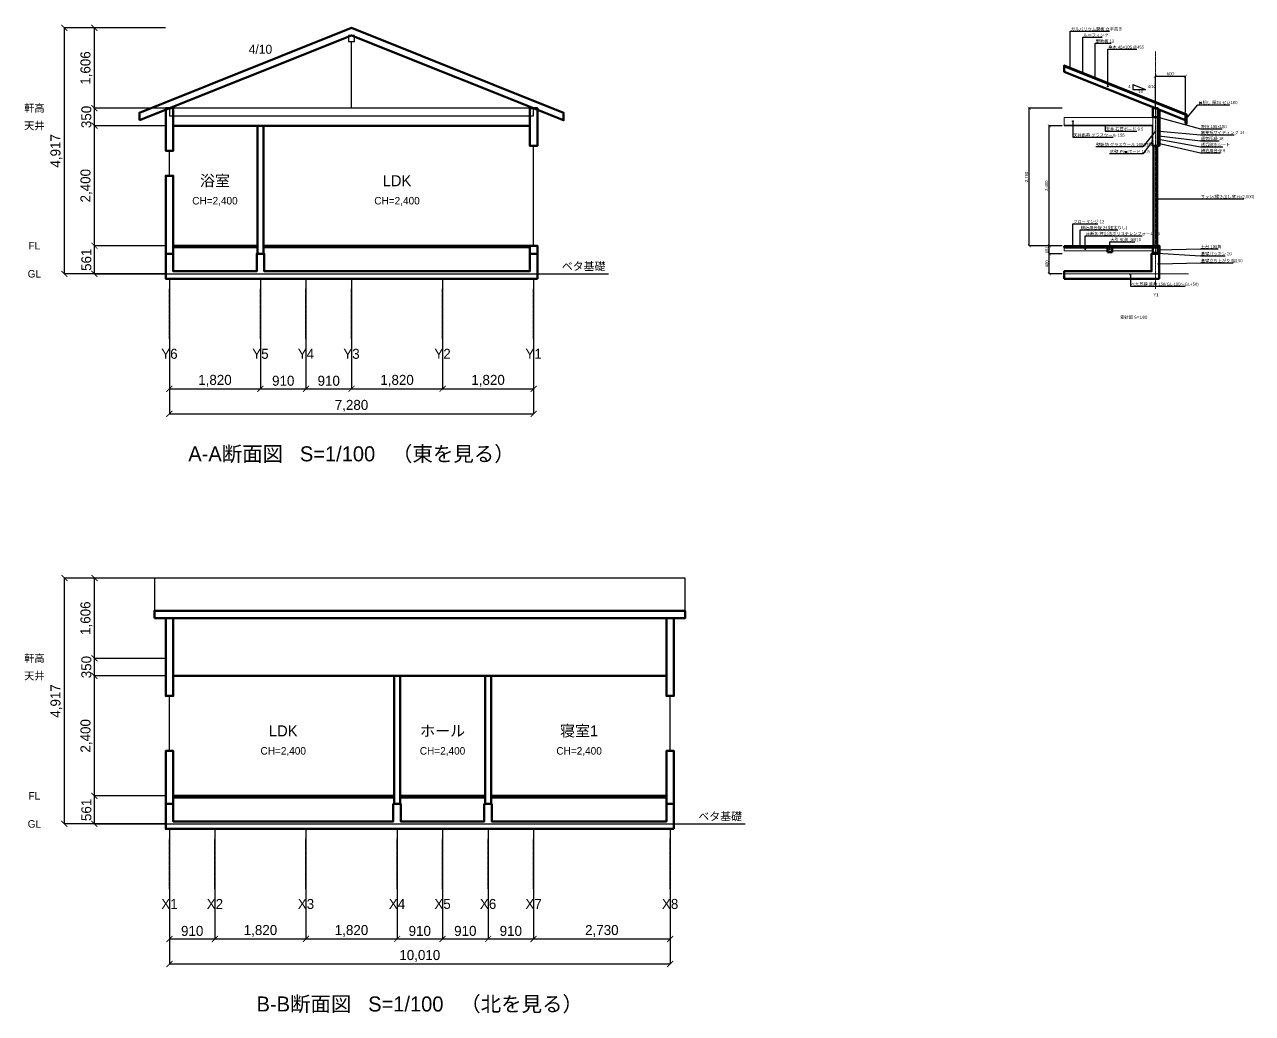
# Model space of a CAD drawing. Header units: millimetres. Extents: x -2900 to 51941, y -25289 to 10180.
# Drawn here: x 27394 to 51941, y -25289 to -5517 of the extents above; entities that cross this region are included whole.
import ezdxf
from ezdxf.enums import TextEntityAlignment as Align

# ---------------------------------------------------------------- set-up
doc = ezdxf.new("R2010")
doc.units = ezdxf.units.MM
doc.linetypes.add('CENTER', pattern=[5.08, 3.175, -0.635, 0.635, -0.635])
for name, color, linetype in [('DIM', 2, 'CONTINUOUS'), ('GRID', 1, 'CENTER'), ('SECT', 7, 'CONTINUOUS'), ('SECT_VIEW', 8, 'CONTINUOUS'), ('TEXT', 7, 'CONTINUOUS')]:
    doc.layers.add(name, color=color, linetype=linetype)
for name, color, linetype, lineweight in [('KANA_CUT', 7, 'CONTINUOUS', 50), ('KANA_INS', 3, 'CONTINUOUS', 13), ('KANA_VIEW', 8, 'CONTINUOUS', 18)]:
    doc.layers.add(name, color=color, linetype=linetype, lineweight=lineweight)
doc.styles.add('kst32b', font='kst32b.lff')
doc.styles.add('OpenSansCondensed-Light', font='OpenSansCondensed-Light.ttf')
doc.dimstyles.new('EZDXF', dxfattribs={"dimtxt": 0.25, "dimasz": 0.175, "dimexe": 0.375, "dimexo": 0.125, "dimgap": 0.1, "dimtad": 1, "dimlfac": 100, "dimzin": 12, "dimdsep": 46, "dimtxsty": 'OpenSansCondensed-Light', "dimblk": 'ARCHTICK', "dimcen": 2.5, "dimazin": 3, "dimtfac": 0.5, "dimtmove": 2, "dimatfit": 3})

# ---------------------------------------------------------------- blocks, each defined once
blk = doc.blocks.new('_ARCHTICK')
at = {"color": 0, "linetype": 'BYBLOCK', "const_width": 0.15}
blk.add_lwpolyline([(-0.5, -0.5), (0.5, 0.5)], dxfattribs=at)

msp = doc.modelspace()

# ---------------------------------------------------------------- linework, layer by layer
at = {"layer": 'DIM'}
for p, q in [((49550, -6716.525), (49550, -6816.525)), ((49550, -6716.525), (49800, -6816.525)), ((49550, -6816.525), (49800, -6816.525))]:
    msp.add_line(p, q, dxfattribs=at)
at = {"layer": 'GRID'}
for p, q in [((30290, -11800), (30290, -10800)), ((32110, -11800), (32110, -10800)), ((33020, -11800), (33020, -10800)), ((33930, -11800), (33930, -10800)), ((35750, -11800), (35750, -10800)), ((37570, -11800), (37570, -10800)), ((30290, -22800), (30290, -21800)), ((31200, -22800), (31200, -21800)), ((33020, -22800), (33020, -21800)), ((34840, -22800), (34840, -21800)), ((35750, -22800), (35750, -21800)), ((36660, -22800), (36660, -21800)), ((37570, -22800), (37570, -21800)), ((40300, -22800), (40300, -21800))]:
    msp.add_line(p, q, dxfattribs=at)
at = {"layer": 'KANA_CUT'}
for points in [[(50624, -7325.512), (48180, -6347.912), (48180, -6334.987), (50624, -7312.587)], [(50600, -7429), (48180, -6461), (48180, -6347.912), (50600, -7315.912)], [(49947.5, -7369), (50052.5, -7369), (50052.5, -7189), (49947.5, -7189)], [(50052.5, -7939), (50061.5, -7939), (50061.5, -7213.6), (50052.5, -7210)], [(50061.5, -7939), (50079.5, -7939), (50079.5, -7220.8), (50061.5, -7213.6)], [(50600, -7495.912), (50624, -7495.912), (50624, -7315.912), (50600, -7315.912)], [(49965, -9939), (50035, -9939), (50035, -7939), (49965, -7939)], [(48180, -9975), (50052.5, -9975), (50052.5, -9951), (48180, -9951)], [(49045, -10065), (49135, -10065), (49135, -9975), (49045, -9975)], [(49947.5, -10080), (50052.5, -10080), (50052.5, -9975), (49947.5, -9975)], [(50052.5, -10100), (50061.5, -10100), (50061.5, -9939), (50052.5, -9939)], [(50061.5, -10100), (50079.5, -10100), (50079.5, -9939), (50061.5, -9939)], [(48180, -10600), (50075, -10600), (50075, -10100), (49925, -10100), (49925, -10450), (48180, -10450)], [(49947.5, -10100), (50052.5, -10100), (50052.5, -10080), (49947.5, -10080)]]:
    msp.add_lwpolyline(points, close=True, dxfattribs=at)
at = {"layer": 'KANA_INS'}
for points in [[(48180, -7529.5), (49947.5, -7529.5), (49947.5, -7374.5), (48180, -7374.5)], [(49947.5, -7939), (50052.5, -7939), (50052.5, -7369), (49947.5, -7369)], [(48180, -10040), (49045, -10040), (49045, -9975), (48180, -9975)], [(49135, -10040), (49947.5, -10040), (49947.5, -9975), (49135, -9975)]]:
    msp.add_lwpolyline(points, close=True, dxfattribs=at)
at = {"layer": 'KANA_VIEW', "linetype": 'CENTER'}
msp.add_line((50000, -10800), (50000, -6050), dxfattribs=at)
at = {"layer": 'KANA_VIEW'}
for p, q in [((50624, -7312.587), (48180, -6334.987)), ((50061.5, -7939), (50061.5, -7213.6)), ((50061.5, -10100), (50061.5, -9939)), ((48180, -10500), (50660, -10500))]:
    msp.add_line(p, q, dxfattribs=at)
for points in [[(50624, -7312.587), (48180, -6334.987), (48180, -6328.525), (50624, -7306.125)], [(50079.5, -7939), (50093.5, -7939), (50093.5, -7226.4), (50079.5, -7220.8)], [(48180, -7539), (49935, -7539), (49935, -7529.5), (48180, -7529.5)], [(49935, -7939), (49947.5, -7939), (49947.5, -7529.5), (49935, -7529.5)], [(48180, -9951), (49935, -9951), (49935, -9939), (48180, -9939)], [(50079.5, -10100), (50093.5, -10100), (50093.5, -9939), (50079.5, -9939)]]:
    msp.add_lwpolyline(points, close=True, dxfattribs=at)
at = {"layer": 'SECT', "lineweight": 50}
for p, q in [((30365, -7539), (32050, -7539)), ((32170, -7539), (37495, -7539)), ((30365, -18539), (34780, -18539)), ((34900, -18539), (36600, -18539)), ((36720, -18539), (40225, -18539))]:
    msp.add_line(p, q, dxfattribs=at)
for points in [[(29690, -7429), (33930, -5733), (38170, -7429), (38170, -7279), (33930, -5583), (29690, -7279)], [(30215, -7189), (30365, -7189), (30365, -8039), (30215, -8039)], [(37495, -7189), (37645, -7189), (37645, -7939), (37495, -7939)], [(32170, -10100), (32170, -7539), (32050, -7539), (32050, -10100)], [(30365, -10100), (30215, -10100), (30215, -8539), (30365, -8539)], [(30365, -9969), (32050, -9969), (32050, -9939), (30365, -9939)], [(32170, -9969), (37495, -9969), (37495, -9939), (32170, -9939)], [(37645, -10100), (37495, -10100), (37495, -9939), (37645, -9939)], [(37645, -10600), (37495, -10600), (32185, -10600), (32035, -10600), (30365, -10600), (30215, -10600), (30215, -10450), (30215, -10100), (30365, -10100), (30365, -10450), (32035, -10450), (32035, -10100), (32185, -10100), (32185, -10450), (37495, -10450), (37495, -10100), (37645, -10100), (37645, -10450)], [(29990, -17389), (40600, -17389), (40600, -17239), (29990, -17239)], [(30215, -17389), (30365, -17389), (30365, -18939), (30215, -18939)], [(40225, -17389), (40375, -17389), (40375, -18939), (40225, -18939)], [(34900, -21100), (34900, -18539), (34780, -18539), (34780, -21100)], [(36720, -21100), (36720, -18539), (36600, -18539), (36600, -21100)], [(30365, -21100), (30215, -21100), (30215, -20039), (30365, -20039)], [(40375, -21100), (40225, -21100), (40225, -20039), (40375, -20039)], [(40375, -21600), (40225, -21600), (36735, -21600), (36585, -21600), (34915, -21600), (34765, -21600), (30365, -21600), (30215, -21600), (30215, -21450), (30215, -21100), (30365, -21100), (30365, -21450), (34765, -21450), (34765, -21100), (34915, -21100), (34915, -21450), (36585, -21450), (36585, -21100), (36735, -21100), (36735, -21450), (40225, -21450), (40225, -21100), (40375, -21100), (40375, -21450)], [(30365, -20969), (34780, -20969), (34780, -20939), (30365, -20939)], [(34900, -20969), (36600, -20969), (36600, -20939), (34900, -20939)], [(36720, -20969), (40225, -20969), (40225, -20939), (36720, -20939)]]:
    msp.add_lwpolyline(points, close=True, dxfattribs=at)
at = {"layer": 'SECT_VIEW'}
for p, q in [((33930, -7189), (33930, -5853)), ((30290, -8539), (30290, -8039)), ((37570, -9939), (37570, -7939)), ((28790, -10500), (39070, -10500)), ((30290, -20039), (30290, -18939)), ((40300, -20039), (40300, -18939)), ((28790, -21500), (41800, -21500))]:
    msp.add_line(p, q, dxfattribs=at)
for points in [[(33870, -5853), (33990, -5853), (33990, -5733), (33870, -5733)], [(30290, -7339), (37570, -7339), (37570, -7189), (30290, -7189)], [(29990, -17239), (40600, -17239), (40600, -16583), (29990, -16583)]]:
    msp.add_lwpolyline(points, close=True, dxfattribs=at)
at = {"layer": 'TEXT'}
for p, q in [((48300, -6379.525), (48300, -5650)), ((48300, -5650), (49086, -5650)), ((48550, -6482.987), (48550, -5770)), ((48550, -5770), (48940, -5770)), ((48800, -6589.449), (48800, -5890)), ((48800, -5890), (49118, -5890)), ((49050, -6752.456), (49050, -6010)), ((49050, -6010), (49632, -6010)), ((50030, -7360), (50900, -7600)), ((50612, -7405.912), (50850, -7120)), ((50850, -7120), (51492, -7120)), ((48350, -7450), (48350, -7770)), ((49000, -7534), (49000, -7650)), ((50900, -7600), (51338, -7600)), ((48350, -7770), (49160, -7770)), ((49000, -7650), (49630, -7650)), ((50000, -7650), (49750, -7960)), ((49941.5, -7850), (49750, -8100)), ((50061.5, -7810), (50900, -7960)), ((50070.5, -7740), (50900, -7840)), ((50086.5, -7650), (50900, -7720)), ((50900, -7720), (51578, -7720)), ((50900, -7840), (51278, -7840)), ((49750, -7960), (48808, -7960)), ((49750, -8100), (49084, -8100)), ((50057, -7890), (50900, -8080)), ((50900, -7960), (51350, -7960)), ((50900, -8080), (51302, -8080)), ((50035, -9000), (50900, -9000)), ((50900, -9000), (51770, -9000)), ((48350, -9945), (48350, -9500)), ((48350, -9500), (48848, -9500)), ((48500, -9963), (48500, -9620)), ((48500, -9620), (49250, -9620)), ((48600, -10008), (48600, -9740)), ((48600, -9740), (49734, -9740)), ((49090, -10020), (49090, -9860)), ((49090, -9860), (49588, -9860)), ((50040, -10020), (50900, -10000)), ((50900, -10000), (51254, -10000)), ((50040, -10090), (50900, -10140)), ((50060, -10300), (50900, -10280)), ((50900, -10140), (51398, -10140)), ((50900, -10280), (51554, -10280)), ((49500, -10525), (49500, -10750)), ((49500, -10750), (50598, -10750))]:
    msp.add_line(p, q, dxfattribs=at)
for centre in [(48300, -6379.525), (48550, -6482.987), (48800, -6589.449), (49050, -6752.456), (50030, -7360), (48350, -7450), (49000, -7534), (50612, -7405.912), (49941.5, -7850), (50000, -7650), (50061.5, -7810), (50070.5, -7740), (50086.5, -7650), (50057, -7890), (50035, -9000), (48350, -9945), (48500, -9963), (48600, -10008), (49090, -10020), (50040, -10020), (50040, -10090), (50060, -10300), (49500, -10525)]:
    msp.add_circle(centre, 8, dxfattribs=at)

# ---------------------------------------------------------------- texts
at = {"layer": 'GRID', "style": 'kst32b'}
for s, p in [('Y6', (30290, -12100)), ('Y5', (32110, -12100)), ('Y4', (33020, -12100)), ('Y3', (33930, -12100)), ('Y2', (35750, -12100)), ('Y1', (37570, -12100)), ('X1', (30290, -23100)), ('X2', (31200, -23100)), ('X3', (33020, -23100)), ('X4', (34840, -23100)), ('X5', (35750, -23100)), ('X6', (36660, -23100)), ('X7', (37570, -23100)), ('X8', (40300, -23100))]:
    msp.add_text(s, height=200, dxfattribs=at).set_placement(p, align=Align.MIDDLE_CENTER)
at = {"layer": 'TEXT', "style": 'kst32b'}
for s, p in [('ガルバリウム鋼板 立平葺き', (48310, -5638)), ('ルーフィング', (48560, -5758)), ('野地板 12', (48810, -5878)), ('垂木 45×105 @455', (49060, -5998)), ('4', (49460, -6786.525)), ('10', (49660, -6886.525)), ('4/10', (49850, -6786.525)), ('鼻隠し 厚24 せい180', (50860, -7108)), ('天井 石膏ボード 9.5', (49010, -7638)), ('軒桁 105×180', (50910, -7588)), ('天井断熱 グラスウール 155', (48360, -7758)), ('通気胴縁 18', (50910, -7828)), ('窯業系サイディング 14', (50910, -7708)), ('壁断熱 グラスウール 105(柱間)', (48818, -7948)), ('内壁 石膏ボード 12.5', (49094, -8088)), ('構造用合板 9', (50910, -8068)), ('透湿防水シート', (50910, -7948)), ('サッシ(掃き出し窓 H=2,000)', (50910, -8988)), ('フローリング 12', (48360, -9488)), ('構造用合板 24(根太なし)', (48510, -9608)), ('床断熱 押出法ポリスチレンフォーム 65', (48610, -9728)), ('大引 90角 @910', (49100, -9848)), ('基礎パッキン 20', (50910, -10128)), ('土台 105角', (50910, -9988)), ('基礎立ち上がり 幅150', (50910, -10268)), ('べた基礎 底盤 150(GL-100〜GL+50)', (49510, -10738)), ('Y1', (49960, -10950)), ('矩計図 S=1/20', (49300, -11400))]:
    msp.add_text(s, height=60, dxfattribs=at).set_placement(p)
for s, height, p in [('4/10', 180, (32110, -6011)), ('軒高', 150, (27590, -7189)), ('天井', 150, (27590, -7539)), ('浴室', 220, (31200, -8639)), ('LDK', 220, (34840, -8639)), ('CH=2,400', 150, (31200, -9039)), ('CH=2,400', 150, (34840, -9039)), ('FL', 150, (27590, -9939)), ('ベタ基礎', 160, (38570, -10350)), ('GL', 150, (27590, -10500)), ('A-A断面図   S=1/100   （東を見る）', 300, (33930, -14100)), ('軒高', 150, (27590, -18189)), ('天井', 150, (27590, -18539)), ('LDK', 220, (32565, -19639)), ('ホール', 220, (35750, -19639)), ('寝室1', 220, (38480, -19639)), ('CH=2,400', 150, (32565, -20039)), ('CH=2,400', 150, (35750, -20039)), ('CH=2,400', 150, (38480, -20039)), ('FL', 150, (27590, -20939)), ('ベタ基礎', 160, (41300, -21350)), ('GL', 150, (27590, -21500)), ('B-B断面図   S=1/100   （北を見る）', 300, (35295, -25100))]:
    msp.add_text(s, height=height, dxfattribs=at).set_placement(p, align=Align.MIDDLE_CENTER)

# ---------------------------------------------------------------- dimensions: what is measured, and where the dimension line sits
at = {"layer": 'DIM'}
for base, p1, p2, text, override in [((28190, -10500), (30290, -10500), (30290, -5583), '4,917', {"dimtxt": 200, "dimasz": 120, "dimexo": 80, "dimgap": 60, "dimtad": 1, "dimdec": 0, "dimtxsty": 'kst32b'}), ((28790, -7189), (30290, -7189), (30290, -5583), '1,606', {"dimtxt": 200, "dimasz": 120, "dimexo": 80, "dimgap": 60, "dimtad": 1, "dimdec": 0, "dimtxsty": 'kst32b'}), ((28790, -7539), (30290, -7539), (30290, -7189), '350', {"dimtxt": 200, "dimasz": 120, "dimexo": 80, "dimgap": 60, "dimtad": 1, "dimdec": 0, "dimtxsty": 'kst32b'}), ((47480, -9939), (48180, -9939), (48180, -7189), '2,750', {"dimtxt": 60, "dimasz": 60, "dimexo": 40, "dimgap": 20, "dimtad": 1, "dimdec": 0, "dimtxsty": 'kst32b'}), ((28790, -9939), (30290, -9939), (30290, -7539), '2,400', {"dimtxt": 200, "dimasz": 120, "dimexo": 80, "dimgap": 60, "dimtad": 1, "dimdec": 0, "dimtxsty": 'kst32b'}), ((47880, -9939), (48180, -9939), (48180, -7539), '2,400', {"dimtxt": 60, "dimasz": 60, "dimexo": 40, "dimgap": 20, "dimtad": 1, "dimdec": 0, "dimtxsty": 'kst32b'}), ((28790, -10500), (30290, -10500), (30290, -9939), '561', {"dimtxt": 200, "dimasz": 120, "dimexo": 80, "dimgap": 60, "dimtad": 1, "dimdec": 0, "dimtxsty": 'kst32b'}), ((47880, -10100), (48180, -10100), (48180, -9939), '161', {"dimtxt": 60, "dimasz": 60, "dimexo": 40, "dimgap": 20, "dimtad": 1, "dimdec": 0, "dimtxsty": 'kst32b'}), ((47880, -10500), (48180, -10500), (48180, -10100), '400', {"dimtxt": 60, "dimasz": 60, "dimexo": 40, "dimgap": 20, "dimtad": 1, "dimdec": 0, "dimtxsty": 'kst32b'}), ((28190, -21500), (30290, -21500), (30290, -16583), '4,917', {"dimtxt": 200, "dimasz": 120, "dimexo": 80, "dimgap": 60, "dimtad": 1, "dimdec": 0, "dimtxsty": 'kst32b'}), ((28790, -18189), (30290, -18189), (30290, -16583), '1,606', {"dimtxt": 200, "dimasz": 120, "dimexo": 80, "dimgap": 60, "dimtad": 1, "dimdec": 0, "dimtxsty": 'kst32b'}), ((28790, -18539), (30290, -18539), (30290, -18189), '350', {"dimtxt": 200, "dimasz": 120, "dimexo": 80, "dimgap": 60, "dimtad": 1, "dimdec": 0, "dimtxsty": 'kst32b'}), ((28790, -20939), (30290, -20939), (30290, -18539), '2,400', {"dimtxt": 200, "dimasz": 120, "dimexo": 80, "dimgap": 60, "dimtad": 1, "dimdec": 0, "dimtxsty": 'kst32b'}), ((28790, -21500), (30290, -21500), (30290, -20939), '561', {"dimtxt": 200, "dimasz": 120, "dimexo": 80, "dimgap": 60, "dimtad": 1, "dimdec": 0, "dimtxsty": 'kst32b'})]:
    msp.add_linear_dim(base=base, p1=p1, p2=p2, angle=90, text=text, dimstyle='EZDXF', override=override, dxfattribs=at).render()
for base, p1, p2, text, override in [((50000, -6550), (50000, -7189), (50600, -7315.912), '600', {"dimtxt": 60, "dimasz": 60, "dimexo": 40, "dimgap": 20, "dimtad": 1, "dimdec": 0, "dimtxsty": 'kst32b'}), ((30290, -12800), (30290, -10500), (32110, -10500), '1,820', {"dimtxt": 200, "dimasz": 120, "dimexo": 80, "dimgap": 60, "dimtad": 1, "dimdec": 0, "dimtxsty": 'kst32b'}), ((30290, -13300), (30290, -10500), (37570, -10500), '7,280', {"dimtxt": 200, "dimasz": 120, "dimexo": 80, "dimgap": 60, "dimtad": 1, "dimdec": 0, "dimtxsty": 'kst32b'}), ((32110, -12800), (32110, -10500), (33020, -10500), '910', {"dimtxt": 200, "dimasz": 120, "dimexo": 80, "dimgap": 60, "dimtad": 1, "dimdec": 0, "dimtxsty": 'kst32b'}), ((33020, -12800), (33020, -10500), (33930, -10500), '910', {"dimtxt": 200, "dimasz": 120, "dimexo": 80, "dimgap": 60, "dimtad": 1, "dimdec": 0, "dimtxsty": 'kst32b'}), ((33930, -12800), (33930, -10500), (35750, -10500), '1,820', {"dimtxt": 200, "dimasz": 120, "dimexo": 80, "dimgap": 60, "dimtad": 1, "dimdec": 0, "dimtxsty": 'kst32b'}), ((35750, -12800), (35750, -10500), (37570, -10500), '1,820', {"dimtxt": 200, "dimasz": 120, "dimexo": 80, "dimgap": 60, "dimtad": 1, "dimdec": 0, "dimtxsty": 'kst32b'}), ((30290, -23800), (30290, -21500), (31200, -21500), '910', {"dimtxt": 200, "dimasz": 120, "dimexo": 80, "dimgap": 60, "dimtad": 1, "dimdec": 0, "dimtxsty": 'kst32b'}), ((30290, -24300), (30290, -21500), (40300, -21500), '10,010', {"dimtxt": 200, "dimasz": 120, "dimexo": 80, "dimgap": 60, "dimtad": 1, "dimdec": 0, "dimtxsty": 'kst32b'}), ((31200, -23800), (31200, -21500), (33020, -21500), '1,820', {"dimtxt": 200, "dimasz": 120, "dimexo": 80, "dimgap": 60, "dimtad": 1, "dimdec": 0, "dimtxsty": 'kst32b'}), ((33020, -23800), (33020, -21500), (34840, -21500), '1,820', {"dimtxt": 200, "dimasz": 120, "dimexo": 80, "dimgap": 60, "dimtad": 1, "dimdec": 0, "dimtxsty": 'kst32b'}), ((34840, -23800), (34840, -21500), (35750, -21500), '910', {"dimtxt": 200, "dimasz": 120, "dimexo": 80, "dimgap": 60, "dimtad": 1, "dimdec": 0, "dimtxsty": 'kst32b'}), ((35750, -23800), (35750, -21500), (36660, -21500), '910', {"dimtxt": 200, "dimasz": 120, "dimexo": 80, "dimgap": 60, "dimtad": 1, "dimdec": 0, "dimtxsty": 'kst32b'}), ((36660, -23800), (36660, -21500), (37570, -21500), '910', {"dimtxt": 200, "dimasz": 120, "dimexo": 80, "dimgap": 60, "dimtad": 1, "dimdec": 0, "dimtxsty": 'kst32b'}), ((37570, -23800), (37570, -21500), (40300, -21500), '2,730', {"dimtxt": 200, "dimasz": 120, "dimexo": 80, "dimgap": 60, "dimtad": 1, "dimdec": 0, "dimtxsty": 'kst32b'})]:
    msp.add_linear_dim(base=base, p1=p1, p2=p2, text=text, dimstyle='EZDXF', override=override, dxfattribs=at).render()

doc.saveas('drawing.dxf')
